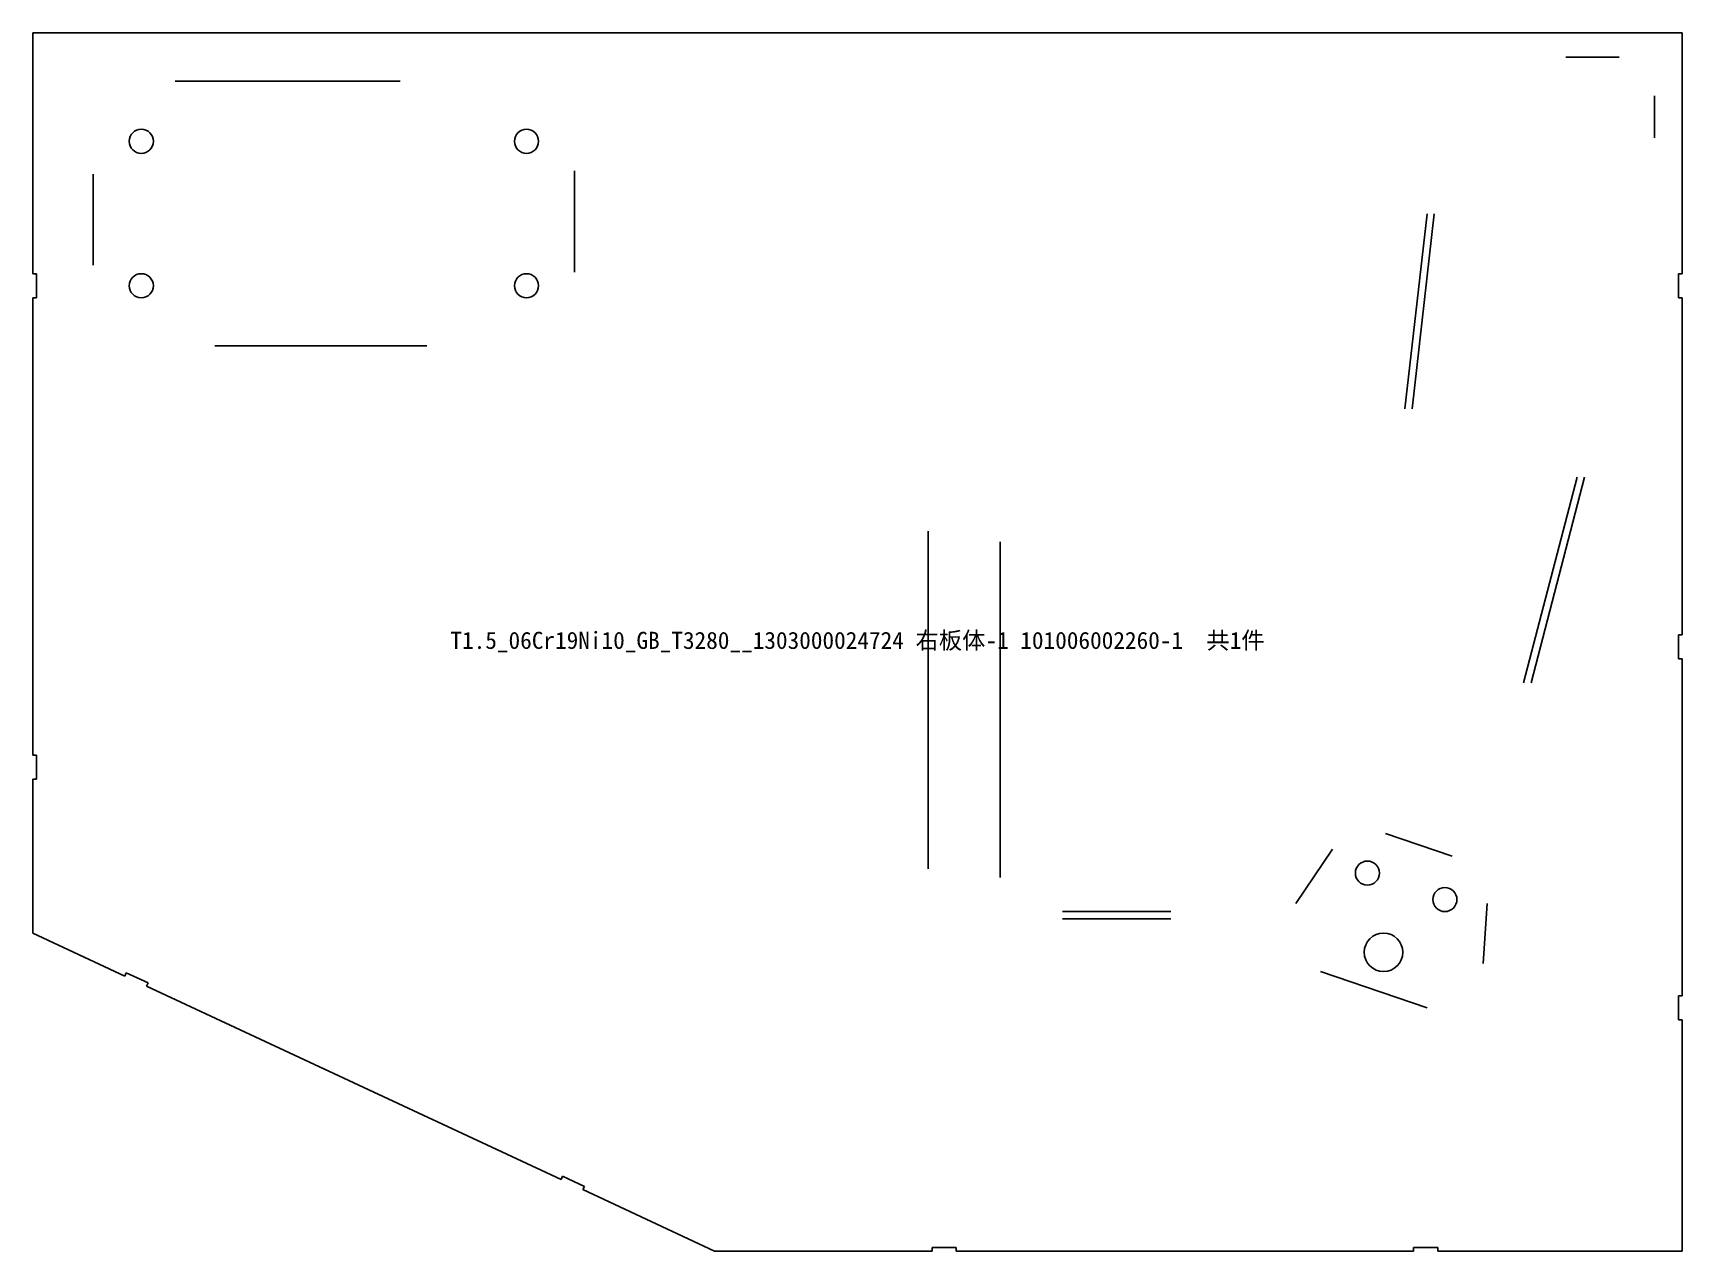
# Model space of a CAD drawing. Header units: millimetres. Extents: x -16 to 447564, y -223076 to 222851.
# Drawn here: x 145 to 830, y 1199 to 1705 of the extents above; entities that cross this region are included whole.
import ezdxf

# ---------------------------------------------------------------- set-up
doc = ezdxf.new("R2010")
doc.units = ezdxf.units.MM

# ---------------------------------------------------------------- blocks, each defined once
blk = doc.blocks.new('1303000024724_右板体-1_101006')
at = {"layer": '1', "color": 6, "linetype": 'CONTINUOUS'}
for p, q in [((636.8, -10), (658.89, -10)), ((636.8, -10), (658.89, -10)), ((59.12, -20), (152.48, -20)), ((59.12, -20), (152.48, -20)), ((673.5, -43.56), (673.5, -26.06)), ((673.5, -43.56), (673.5, -26.06)), ((25, -96.43), (25, -58.72)), ((25, -96.43), (25, -58.72)), ((225, -99.33), (225, -57.27)), ((225, -99.33), (225, -57.27)), ((579.09, -75.08), (569.85, -156.18)), ((579.09, -75.08), (569.85, -156.18)), ((572.86, -156.18), (582.1, -75.08)), ((572.86, -156.18), (582.1, -75.08)), ((75.59, -130), (163.62, -130)), ((75.59, -130), (163.62, -130)), ((619.19, -270.02), (641.45, -184.54)), ((619.19, -270.02), (641.45, -184.54)), ((622.29, -270.02), (644.55, -184.54)), ((622.29, -270.02), (644.55, -184.54)), ((371.8, -347.21), (371.8, -207)), ((371.8, -347.21), (371.8, -207)), ((401.8, -350.83), (401.8, -211.39)), ((401.8, -350.83), (401.8, -211.39)), ((561.76, -332.5), (589.56, -342.02)), ((561.76, -332.5), (589.56, -342.02)), ((524.6, -361.65), (539.75, -339.09)), ((524.6, -361.65), (539.75, -339.09)), ((602.33, -386.49), (604.03, -361.65)), ((602.33, -386.49), (604.03, -361.65)), ((427.69, -365), (472.65, -365)), ((427.69, -365), (472.65, -365)), ((427.69, -368), (472.65, -368)), ((427.69, -368), (472.65, -368)), ((534.85, -389.88), (579.09, -405.02)), ((534.85, -389.88), (579.09, -405.02))]:
    blk.add_line(p, q, dxfattribs=at)
at = {"layer": 'SLD-0', "linetype": 'CONTINUOUS'}
for p, q in [((0, 0), (0, -100)), ((685, 0), (0, 0)), ((685, -100), (685, 0)), ((1.5, -100), (0, -100)), ((1.5, -110), (1.5, -100)), ((685, -100), (683.5, -100)), ((683.5, -100), (683.5, -110)), ((0, -110), (1.5, -110)), ((0, -110), (0, -300)), ((683.5, -110), (685, -110)), ((685, -250), (685, -110)), ((685, -250), (683.5, -250)), ((683.5, -250), (683.5, -260)), ((683.5, -260), (685, -260)), ((685, -400), (685, -260)), ((1.5, -300), (0, -300)), ((1.5, -310), (1.5, -300)), ((0, -310), (0, -374)), ((0, -310), (1.5, -310)), ((0, -374), (38.09, -391.76)), ((38.73, -390.4), (38.09, -391.76)), ((47.79, -394.63), (38.73, -390.4)), ((47.16, -395.99), (47.79, -394.63)), ((47.16, -395.99), (219.36, -476.28)), ((685, -400), (683.5, -400)), ((683.5, -400), (683.5, -410)), ((683.5, -410), (685, -410)), ((685, -506), (685, -410)), ((219.99, -474.92), (219.36, -476.28)), ((229.06, -479.15), (219.99, -474.92)), ((228.42, -480.51), (229.06, -479.15)), ((228.42, -480.51), (283.1, -506)), ((283.1, -506), (373.5, -506)), ((383.5, -504.5), (373.5, -504.5)), ((373.5, -504.5), (373.5, -506)), ((383.5, -506), (383.5, -504.5)), ((383.5, -506), (573.5, -506)), ((583.5, -504.5), (573.5, -504.5)), ((573.5, -504.5), (573.5, -506)), ((583.5, -506), (583.5, -504.5)), ((583.5, -506), (685, -506))]:
    blk.add_line(p, q, dxfattribs=at)
for centre, radius in [((45, -45), 5), ((205, -45), 5), ((45, -105), 5), ((205, -105), 5), ((554.3, -349), 5), ((586.5, -360), 5), ((561, -381.9), 8)]:
    blk.add_circle(centre, radius, dxfattribs=at)
at = {"layer": 'S1', "color": 3, "insert": (342.5, -253), "char_height": 7.1, "attachment_point": 5}
blk.add_mtext('T1.5_06Cr19Ni10_GB_T3280__1303000024724 {\\fSimSun|b0|i0|c134|p2;右板体}-1 101006002260-1  {\\fSimSun|b0|i0|c134|p2;共}1{\\fSimSun|b0|i0|c134|p2;件}', dxfattribs=at)
blk = doc.blocks.new('MERGE_0_250723凯迈2025WX-41-01号计划-下料图')
blk.add_blockref('1303000024724_右板体-1_101006', (-11179.08742, 1705.25376))

msp = doc.modelspace()

# ---------------------------------------------------------------- block references
msp.add_blockref('MERGE_0_250723凯迈2025WX-41-01号计划-下料图', (11324.57, 0))

doc.saveas('drawing.dxf')
